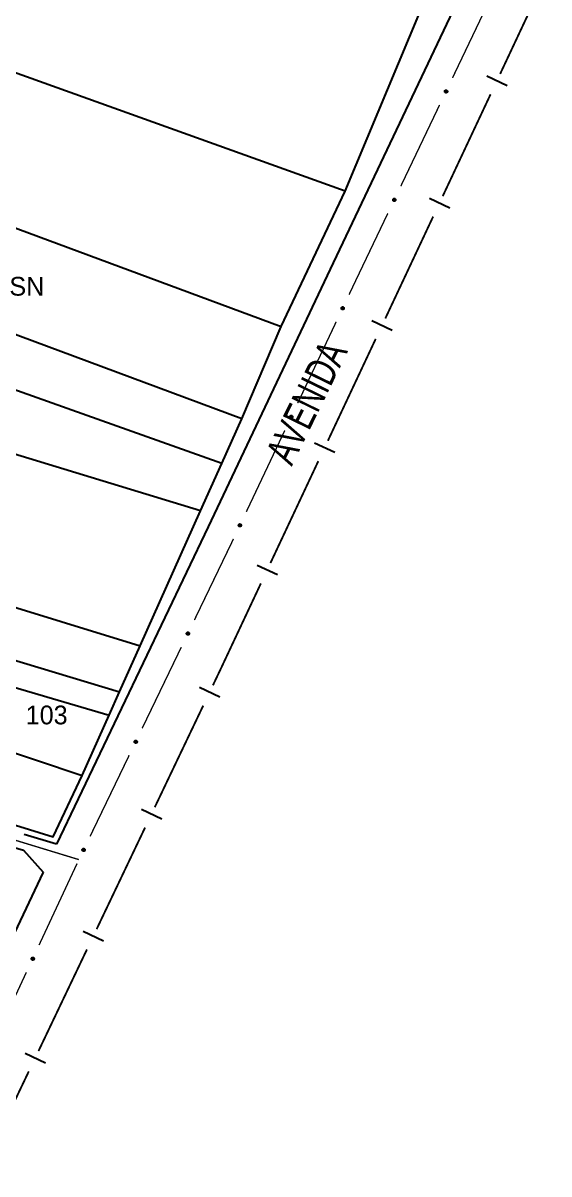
# Model space of a CAD drawing. Extents: x 203196 to 204359, y 4872588 to 4874244.
# Drawn here: x 203898.3 to 203968.3, y 4872724 to 4872877.4 of the extents above; entities that cross this region are included whole.
import ezdxf
from ezdxf.enums import TextEntityAlignment as Align

# ---------------------------------------------------------------- set-up
doc = ezdxf.new("R2010")
doc.units = 0
doc.header["$LTSCALE"] = 1.5
doc.header["$MEASUREMENT"] = 0
doc.linetypes.add('TRACO_25', pattern=[8, 3, -1, 1, -1, 1, -1])
for name, color, linetype in [('CD_MALHA_LOTES', 7, 'CONTINUOUS'), ('LM-LIM-SETORES-BAIRROS', 250, 'CONTINUOUS'), ('RU-QUADRA', 210, 'CONTINUOUS'), ('SV-EIXO-RUA-N-PAV', 6, 'CONTINUOUS'), ('SV-EIXO-RUA-PAV', 20, 'CONTINUOUS'), ('SV-RUA-NAO-PAV', 7, 'CONTINUOUS'), ('SV-RUA-PAVIM', 7, 'CONTINUOUS'), ('SV-TXT-RUA-PAV', 7, 'CONTINUOUS'), ('Th_NmrPort', 1, 'CONTINUOUS')]:
    doc.layers.add(name, color=color, linetype=linetype)
doc.styles.add('ARIAL', font='ARIAL.SHX')

msp = doc.modelspace()

# ---------------------------------------------------------------- linework, layer by layer
at = {"layer": 'CD_MALHA_LOTES', "linetype": 'Continuous', "flags": 128}
for points in [[(203941.161933, 4872854.949991), (203951.215006, 4872878.98586)], [(203941.161933, 4872854.949991), (203887.078977, 4872874.377375)], [(203871.948515, 4872859.461891), (203932.665219, 4872836.905437)], [(203932.665219, 4872836.905437), (203941.161933, 4872854.949991)], [(203927.412104, 4872824.641465), (203866.165903, 4872847.404582)], [(203924.749428, 4872818.689933), (203862.936306, 4872840.67056)], [(203927.412104, 4872824.641465), (203932.665219, 4872836.905437)], [(203921.918014, 4872812.361244), (203859.549209, 4872831.38173)], [(203801.027773, 4872829.158712), (203913.871349, 4872794.375582)], [(203924.749428, 4872818.689933), (203927.412104, 4872824.641465)], [(203921.918014, 4872812.361244), (203924.749428, 4872818.689933)], [(203913.871349, 4872794.375582), (203921.918014, 4872812.361244)], [(203834.384892, 4872811.420049), (203911.125767, 4872788.238741)], [(203860.063245, 4872799.731822), (203909.734206, 4872785.128367)], [(203911.125767, 4872788.238741), (203913.871349, 4872794.375582)], [(203909.734206, 4872785.128367), (203911.125767, 4872788.238741)], [(203906.143652, 4872777.10287), (203909.734206, 4872785.128367)], [(203887.455149, 4872783.374563), (203906.143652, 4872777.10287)], [(203902.311402, 4872768.907349), (203906.143652, 4872777.10287)], [(203884.62975, 4872774.389218), (203902.311402, 4872768.907349)]]:
    msp.add_lwpolyline(points, dxfattribs=at)
at = {"layer": 'LM-LIM-SETORES-BAIRROS', "const_width": 0.25}
for points in [[(203968.180176, 4872884.16706), (203961.808194, 4872870.587743)], [(203960.533797, 4872867.87188), (203954.161815, 4872854.292564)], [(203952.887418, 4872851.5767), (203946.515436, 4872837.997384)], [(203945.241039, 4872835.28152), (203938.869056, 4872821.702204)], [(203937.59466, 4872818.986341), (203931.222677, 4872805.407024)], [(203929.948281, 4872802.691161), (203924.850695, 4872791.827707)], [(203924.850695, 4872791.827707), (203924.625138, 4872791.347024)], [(203924.625138, 4872791.347024), (203923.562989, 4872789.118138)], [(203922.272422, 4872786.409921), (203915.819585, 4872772.868839)], [(203914.529018, 4872770.160623), (203908.076181, 4872756.619541)], [(203906.785614, 4872753.911325), (203900.332777, 4872740.370243)], [(203899.04221, 4872737.662027), (203892.589373, 4872724.120945)]]:
    msp.add_lwpolyline(points, dxfattribs=at)
at = {"layer": 'LM-LIM-SETORES-BAIRROS'}
for points in [[(203960.025463, 4872870.319654), (203962.741327, 4872869.045257)], [(203952.379084, 4872854.024474), (203955.094947, 4872852.750078)], [(203944.732705, 4872837.729294), (203947.448568, 4872836.454898)], [(203937.086326, 4872821.434114), (203939.802189, 4872820.159718)], [(203929.439947, 4872805.138934), (203932.15581, 4872803.864538)], [(203921.778692, 4872788.860683), (203924.486909, 4872787.570115)], [(203914.035288, 4872772.611384), (203916.743504, 4872771.320817)], [(203906.291884, 4872756.362086), (203909.0001, 4872755.071519)], [(203898.54848, 4872740.112788), (203901.256696, 4872738.822221)]]:
    msp.add_lwpolyline(points, dxfattribs=at)
at = {"layer": 'RU-QUADRA', "linetype": 'Continuous', "const_width": 0.18, "flags": 128}
msp.add_lwpolyline([(203758.515765, 4872810.107404), (203771.416687, 4872806.55493), (203785.67529, 4872803.193932), (203793.433178, 4872801.365264), (203801.091342, 4872799.112054), (203809.52541, 4872797.0928), (203820.683553, 4872793.34757), (203825.412751, 4872792.040148), (203843.122116, 4872787.144262), (203858.988531, 4872782.04066), (203873.596475, 4872777.833182), (203884.62975, 4872774.389218), (203902.311402, 4872768.907349), (203906.143652, 4872777.10287), (203909.734206, 4872785.128367), (203911.125767, 4872788.238741), (203913.871349, 4872794.375582), (203921.918014, 4872812.361244), (203924.749428, 4872818.689933), (203927.412104, 4872824.641465), (203932.665219, 4872836.905437), (203941.161933, 4872854.949991), (203951.215006, 4872878.98586)], dxfattribs=at)
at = {"layer": 'SV-EIXO-RUA-N-PAV', "const_width": 0.18}
msp.add_lwpolyline([(203905.713369, 4872765.88572), (203894.23622, 4872769.389296)], dxfattribs=at)
at = {"layer": 'SV-EIXO-RUA-PAV', "const_width": 0.18}
for points in [[(203959.654378, 4872878.840279), (203955.459719, 4872870.049552)], [(203953.737107, 4872866.439482), (203948.569271, 4872855.609271)], [(203946.846659, 4872851.999201), (203942.970782, 4872843.876542)], [(203942.970782, 4872843.876542), (203942.541287, 4872842.976452)], [(203942.541287, 4872842.976452), (203941.685296, 4872841.165915)], [(203939.975612, 4872837.549704), (203934.846562, 4872826.701071)], [(203933.136879, 4872823.08486), (203928.007829, 4872812.236226)], [(203926.298035, 4872808.620068), (203921.090426, 4872797.808925)], [(203919.354556, 4872794.205211), (203914.146948, 4872783.394068)], [(203912.411078, 4872779.790353), (203907.203469, 4872768.979211)], [(203905.474318, 4872765.372314), (203900.40906, 4872754.49375)], [(203898.720641, 4872750.867562), (203893.655384, 4872739.988997)]]:
    msp.add_lwpolyline(points, dxfattribs=at)
at = {"layer": 'SV-EIXO-RUA-PAV'}
for points in [[(203954.759639, 4872868.326785), (203954.77661, 4872868.280915), (203954.781815, 4872868.238022), (203954.77586, 4872868.200997), (203954.762066, 4872868.169652), (203954.744343, 4872868.139173), (203954.719694, 4872868.112387), (203954.685752, 4872868.088717), (203954.639858, 4872868.07137), (203954.595568, 4872868.068926), (203954.558957, 4872868.072822), (203954.525443, 4872868.085324), (203954.496124, 4872868.103037), (203954.469146, 4872868.12956), (203954.445495, 4872868.164192), (203954.429169, 4872868.210763), (203954.424354, 4872868.252849), (203954.431055, 4872868.288509), (203954.443836, 4872868.322122), (203954.462303, 4872868.353021), (203954.48665, 4872868.379175), (203954.521561, 4872868.402926), (203954.56774, 4872868.41843), (203954.609661, 4872868.423712), (203954.645406, 4872868.417514), (203954.678215, 4872868.404186), (203954.709001, 4872868.386781), (203954.736958, 4872868.363125), (203954.759639, 4872868.326785)], [(203947.869191, 4872853.886503), (203947.886161, 4872853.840634), (203947.891367, 4872853.797741), (203947.885411, 4872853.760716), (203947.871618, 4872853.729371), (203947.853894, 4872853.698892), (203947.829246, 4872853.672106), (203947.795304, 4872853.648436), (203947.749409, 4872853.631089), (203947.705119, 4872853.628645), (203947.668508, 4872853.632541), (203947.634995, 4872853.645042), (203947.605675, 4872853.662756), (203947.578698, 4872853.689279), (203947.555046, 4872853.723911), (203947.538721, 4872853.770481), (203947.533906, 4872853.812567), (203947.540606, 4872853.848228), (203947.553388, 4872853.881841), (203947.571855, 4872853.91274), (203947.596202, 4872853.938894), (203947.631113, 4872853.962645), (203947.677292, 4872853.978149), (203947.719213, 4872853.983431), (203947.754958, 4872853.977233), (203947.787766, 4872853.963904), (203947.818552, 4872853.9465), (203947.84651, 4872853.922844), (203947.869191, 4872853.886503)], [(203940.991385, 4872839.440654), (203941.008519, 4872839.394845), (203941.013878, 4872839.351971), (203941.008055, 4872839.314925), (203940.994374, 4872839.283531), (203940.976759, 4872839.252989), (203940.952207, 4872839.226114), (203940.91835, 4872839.202323), (203940.872518, 4872839.184813), (203940.828237, 4872839.18221), (203940.791612, 4872839.185975), (203940.758054, 4872839.198356), (203940.728671, 4872839.215965), (203940.701599, 4872839.242391), (203940.677824, 4872839.276938), (203940.661331, 4872839.32345), (203940.656366, 4872839.365518), (203940.662939, 4872839.401203), (203940.6756, 4872839.434861), (203940.693956, 4872839.465826), (203940.718209, 4872839.492067), (203940.753036, 4872839.515943), (203940.799159, 4872839.531612), (203940.84106, 4872839.537044), (203940.876828, 4872839.530974), (203940.909684, 4872839.517763), (203940.940531, 4872839.500468), (203940.968574, 4872839.476912), (203940.991385, 4872839.440654)], [(203934.152651, 4872824.975809), (203934.169785, 4872824.93), (203934.175144, 4872824.887126), (203934.169321, 4872824.850081), (203934.15564, 4872824.818686), (203934.138026, 4872824.788144), (203934.113474, 4872824.76127), (203934.079616, 4872824.737479), (203934.033784, 4872824.719968), (203933.989503, 4872824.717365), (203933.952878, 4872824.72113), (203933.919321, 4872824.733512), (203933.889938, 4872824.75112), (203933.862865, 4872824.777547), (203933.83909, 4872824.812094), (203933.822598, 4872824.858605), (203933.817633, 4872824.900674), (203933.824206, 4872824.936358), (203933.836866, 4872824.970016), (203933.855223, 4872825.000981), (203933.879476, 4872825.027223), (203933.914302, 4872825.051098), (203933.960425, 4872825.066768), (203934.002327, 4872825.072199), (203934.038094, 4872825.066129), (203934.07095, 4872825.052918), (203934.101798, 4872825.035624), (203934.12984, 4872825.012068), (203934.152651, 4872824.975809)], [(203927.313918, 4872810.510965), (203927.331052, 4872810.465156), (203927.336411, 4872810.422282), (203927.330588, 4872810.385236), (203927.316907, 4872810.353842), (203927.299292, 4872810.3233), (203927.27474, 4872810.296426), (203927.240883, 4872810.272634), (203927.195051, 4872810.255124), (203927.15077, 4872810.252521), (203927.114145, 4872810.256286), (203927.080587, 4872810.268667), (203927.051204, 4872810.286276), (203927.024132, 4872810.312702), (203927.000357, 4872810.347249), (203926.983865, 4872810.393761), (203926.978899, 4872810.43583), (203926.985472, 4872810.471514), (203926.998133, 4872810.505172), (203927.016489, 4872810.536137), (203927.040742, 4872810.562379), (203927.075569, 4872810.586254), (203927.121692, 4872810.601923), (203927.163593, 4872810.607355), (203927.199361, 4872810.601285), (203927.232217, 4872810.588074), (203927.263064, 4872810.57078), (203927.291107, 4872810.547224), (203927.313918, 4872810.510965)], [(203920.384019, 4872796.088742), (203920.40082, 4872796.04281), (203920.405868, 4872795.999899), (203920.399777, 4872795.962896), (203920.385868, 4872795.931602), (203920.368033, 4872795.901189), (203920.343286, 4872795.874493), (203920.309257, 4872795.850948), (203920.263299, 4872795.83377), (203920.219, 4872795.831488), (203920.182404, 4872795.835519), (203920.148937, 4872795.848144), (203920.119682, 4872795.865965), (203920.092802, 4872795.892587), (203920.069278, 4872795.927306), (203920.053124, 4872795.973936), (203920.048464, 4872796.016039), (203920.055296, 4872796.051675), (203920.0682, 4872796.08524), (203920.086781, 4872796.116071), (203920.111224, 4872796.142136), (203920.146222, 4872796.165758), (203920.192457, 4872796.181093), (203920.234398, 4872796.18622), (203920.27012, 4872796.179891), (203920.302879, 4872796.166442), (203920.333601, 4872796.148924), (203920.361471, 4872796.125166), (203920.384019, 4872796.088742)], [(203913.44054, 4872781.673885), (203913.457342, 4872781.627953), (203913.46239, 4872781.585041), (203913.456298, 4872781.548039), (203913.442389, 4872781.516744), (203913.424554, 4872781.486331), (203913.399808, 4872781.459636), (203913.365778, 4872781.436091), (203913.319821, 4872781.418913), (203913.275522, 4872781.416631), (203913.238925, 4872781.420662), (203913.205458, 4872781.433287), (203913.176204, 4872781.451108), (203913.149324, 4872781.47773), (203913.1258, 4872781.512448), (203913.109646, 4872781.559079), (203913.104986, 4872781.601182), (203913.111817, 4872781.636818), (203913.124722, 4872781.670383), (203913.143302, 4872781.701214), (203913.167745, 4872781.727279), (203913.202744, 4872781.750901), (203913.248979, 4872781.766236), (203913.290919, 4872781.771363), (203913.326642, 4872781.765034), (203913.359401, 4872781.751585), (203913.390122, 4872781.734067), (203913.417993, 4872781.710308), (203913.44054, 4872781.673885)], [(203906.497062, 4872767.259028), (203906.513863, 4872767.213096), (203906.518911, 4872767.170184), (203906.51282, 4872767.133182), (203906.498911, 4872767.101887), (203906.481076, 4872767.071474), (203906.456329, 4872767.044779), (203906.4223, 4872767.021233), (203906.376342, 4872767.004056), (203906.332043, 4872767.001774), (203906.295447, 4872767.005805), (203906.26198, 4872767.018429), (203906.232725, 4872767.03625), (203906.205846, 4872767.062873), (203906.182322, 4872767.097591), (203906.166167, 4872767.144221), (203906.161507, 4872767.186325), (203906.168339, 4872767.221961), (203906.181243, 4872767.255526), (203906.199824, 4872767.286357), (203906.224267, 4872767.312422), (203906.259265, 4872767.336044), (203906.305501, 4872767.351379), (203906.347441, 4872767.356506), (203906.383163, 4872767.350176), (203906.415922, 4872767.336728), (203906.446644, 4872767.31921), (203906.474515, 4872767.295451), (203906.497062, 4872767.259028)], [(203899.725292, 4872752.764443), (203899.742695, 4872752.718736), (203899.748306, 4872752.675894), (203899.742701, 4872752.638815), (203899.729204, 4872752.607341), (203899.711769, 4872752.576696), (203899.687375, 4872752.549678), (203899.653658, 4872752.525688), (203899.60793, 4872752.507909), (203899.563664, 4872752.505046), (203899.527018, 4872752.508596), (203899.493389, 4872752.52078), (203899.463903, 4872752.538216), (203899.436676, 4872752.564483), (203899.412698, 4872752.598889), (203899.395933, 4872752.645303), (203899.390721, 4872752.687342), (203899.397084, 4872752.723065), (203899.409547, 4872752.756796), (203899.427721, 4872752.787869), (203899.45182, 4872752.814252), (203899.486505, 4872752.838332), (203899.532535, 4872752.854272), (203899.574405, 4872752.859949), (203899.610207, 4872752.854089), (203899.64314, 4872752.841071), (203899.674089, 4872752.823959), (203899.702269, 4872752.800568), (203899.725292, 4872752.764443)]]:
    msp.add_lwpolyline(points, close=True, dxfattribs=at)
for points in [[(203954.462303, 4872868.353021), (203954.424354, 4872868.252849)], [(203954.473181, 4872868.361908), (203954.429083, 4872868.237807)], [(203954.48665, 4872868.379175), (203954.429169, 4872868.210763)], [(203954.503882, 4872868.385056), (203954.440254, 4872868.194679)], [(203954.521561, 4872868.402926), (203954.445495, 4872868.164192)], [(203954.544378, 4872868.406554), (203954.45817, 4872868.149844)], [(203954.56774, 4872868.41843), (203954.469146, 4872868.12956)], [(203954.586862, 4872868.419544), (203954.483725, 4872868.121019)], [(203954.609661, 4872868.423712), (203954.496124, 4872868.103037)], [(203954.625345, 4872868.417812), (203954.511631, 4872868.09712)], [(203954.645406, 4872868.417514), (203954.525443, 4872868.085324)], [(203954.660302, 4872868.408691), (203954.540599, 4872868.081785)], [(203954.678215, 4872868.404186), (203954.558957, 4872868.072822)], [(203954.692965, 4872868.391593), (203954.581014, 4872868.074596)], [(203954.709001, 4872868.386781), (203954.595568, 4872868.068926)], [(203954.720815, 4872868.370745), (203954.620085, 4872868.074095)], [(203954.736958, 4872868.363125), (203954.639858, 4872868.07137)], [(203954.746314, 4872868.34497), (203954.662625, 4872868.084035)], [(203954.759639, 4872868.326785), (203954.685752, 4872868.088717)], [(203954.767868, 4872868.301423), (203954.705528, 4872868.107408)], [(203954.77661, 4872868.280915), (203954.719694, 4872868.112387)], [(203954.779683, 4872868.256476), (203954.734941, 4872868.134195)], [(203954.781815, 4872868.238022), (203954.744343, 4872868.139173)], [(203947.571855, 4872853.91274), (203947.533906, 4872853.812567)], [(203947.582733, 4872853.921626), (203947.538635, 4872853.797526)], [(203947.596202, 4872853.938894), (203947.538721, 4872853.770481)], [(203947.613433, 4872853.944775), (203947.549805, 4872853.754398)], [(203947.631113, 4872853.962645), (203947.555046, 4872853.723911)], [(203947.653929, 4872853.966273), (203947.567721, 4872853.709563)], [(203947.677292, 4872853.978149), (203947.578698, 4872853.689279)], [(203947.696414, 4872853.979263), (203947.593276, 4872853.680738)], [(203947.719213, 4872853.983431), (203947.605675, 4872853.662756)], [(203947.734897, 4872853.977531), (203947.621182, 4872853.656839)], [(203947.754958, 4872853.977233), (203947.634995, 4872853.645042)], [(203947.769854, 4872853.96841), (203947.650151, 4872853.641504)], [(203947.787766, 4872853.963904), (203947.668508, 4872853.632541)], [(203947.802517, 4872853.951312), (203947.690565, 4872853.634315)], [(203947.818552, 4872853.9465), (203947.705119, 4872853.628645)], [(203947.830366, 4872853.930464), (203947.729636, 4872853.633814)], [(203947.84651, 4872853.922844), (203947.749409, 4872853.631089)], [(203947.855865, 4872853.904689), (203947.772177, 4872853.643753)], [(203947.869191, 4872853.886503), (203947.795304, 4872853.648436)], [(203947.87742, 4872853.861142), (203947.81508, 4872853.667127)], [(203947.886161, 4872853.840634), (203947.829246, 4872853.672106)], [(203947.889234, 4872853.816195), (203947.844492, 4872853.693913)], [(203947.891367, 4872853.797741), (203947.853894, 4872853.698892)], [(203940.693956, 4872839.465826), (203940.656366, 4872839.365518)], [(203940.704802, 4872839.474751), (203940.661149, 4872839.350494)], [(203940.718209, 4872839.492067), (203940.661331, 4872839.32345)], [(203940.73542, 4872839.49801), (203940.672474, 4872839.307406)], [(203940.753036, 4872839.515943), (203940.677824, 4872839.276938)], [(203940.775839, 4872839.519652), (203940.69055, 4872839.262636)], [(203940.799159, 4872839.531612), (203940.701599, 4872839.242391)], [(203940.818276, 4872839.532794), (203940.716208, 4872839.233902)], [(203940.84106, 4872839.537044), (203940.728671, 4872839.215965)], [(203940.856765, 4872839.5312), (203940.744199, 4872839.210103)], [(203940.876828, 4872839.530974), (203940.758054, 4872839.198356)], [(203940.891755, 4872839.522204), (203940.773222, 4872839.194872)], [(203940.909684, 4872839.517763), (203940.791612, 4872839.185975)], [(203940.924479, 4872839.505223), (203940.813663, 4872839.187827)], [(203940.940531, 4872839.500468), (203940.828237, 4872839.18221)], [(203940.952403, 4872839.484475), (203940.852735, 4872839.187467)], [(203940.968574, 4872839.476912), (203940.872518, 4872839.184813)], [(203940.977994, 4872839.458792), (203940.895239, 4872839.197558)], [(203940.991385, 4872839.440654), (203940.91835, 4872839.202323)], [(203940.999704, 4872839.415322), (203940.938058, 4872839.221085)], [(203941.008519, 4872839.394845), (203940.952207, 4872839.226114)], [(203941.011679, 4872839.370418), (203940.967375, 4872839.247976)], [(203941.013878, 4872839.351971), (203940.976759, 4872839.252989)], [(203933.855223, 4872825.000981), (203933.817633, 4872824.900674)], [(203933.866069, 4872825.009907), (203933.822415, 4872824.885649)], [(203933.879476, 4872825.027223), (203933.822598, 4872824.858605)], [(203933.896686, 4872825.033165), (203933.83374, 4872824.842561)], [(203933.914302, 4872825.051098), (203933.83909, 4872824.812094)], [(203933.937105, 4872825.054808), (203933.851816, 4872824.797791)], [(203933.960425, 4872825.066768), (203933.862865, 4872824.777547)], [(203933.979543, 4872825.06795), (203933.877475, 4872824.769058)], [(203934.002327, 4872825.072199), (203933.889938, 4872824.75112)], [(203934.018032, 4872825.066355), (203933.905466, 4872824.745259)], [(203934.038094, 4872825.066129), (203933.919321, 4872824.733512)], [(203934.053022, 4872825.05736), (203933.934489, 4872824.730028)], [(203934.07095, 4872825.052918), (203933.952878, 4872824.72113)], [(203934.085746, 4872825.040379), (203933.974929, 4872824.722983)], [(203934.101798, 4872825.035624), (203933.989503, 4872824.717365)], [(203934.113669, 4872825.01963), (203934.014001, 4872824.722622)], [(203934.12984, 4872825.012068), (203934.033784, 4872824.719968)], [(203934.13926, 4872824.993947), (203934.056506, 4872824.732714)], [(203934.152651, 4872824.975809), (203934.079616, 4872824.737479)], [(203934.16097, 4872824.950478), (203934.099325, 4872824.75624)], [(203934.169785, 4872824.93), (203934.113474, 4872824.76127)], [(203934.172946, 4872824.905573), (203934.128642, 4872824.783132)], [(203934.175144, 4872824.887126), (203934.138026, 4872824.788144)], [(203927.016489, 4872810.536137), (203926.978899, 4872810.43583)], [(203927.027335, 4872810.545063), (203926.983682, 4872810.420805)], [(203927.040742, 4872810.562379), (203926.983865, 4872810.393761)], [(203927.057953, 4872810.568321), (203926.995007, 4872810.377717)], [(203927.075569, 4872810.586254), (203927.000357, 4872810.347249)], [(203927.098372, 4872810.589963), (203927.013083, 4872810.332947)], [(203927.121692, 4872810.601923), (203927.024132, 4872810.312702)], [(203927.140809, 4872810.603105), (203927.038741, 4872810.304213)], [(203927.163593, 4872810.607355), (203927.051204, 4872810.286276)], [(203927.179298, 4872810.601511), (203927.066732, 4872810.280414)], [(203927.199361, 4872810.601285), (203927.080587, 4872810.268667)], [(203927.214288, 4872810.592515), (203927.095755, 4872810.265183)], [(203927.232217, 4872810.588074), (203927.114145, 4872810.256286)], [(203927.247012, 4872810.575534), (203927.136196, 4872810.258138)], [(203927.263064, 4872810.57078), (203927.15077, 4872810.252521)], [(203927.274936, 4872810.554786), (203927.175268, 4872810.257778)], [(203927.291107, 4872810.547224), (203927.195051, 4872810.255124)], [(203927.300527, 4872810.529103), (203927.217772, 4872810.267869)], [(203927.313918, 4872810.510965), (203927.240883, 4872810.272634)], [(203927.322237, 4872810.485633), (203927.260592, 4872810.291396)], [(203927.331052, 4872810.465156), (203927.27474, 4872810.296426)], [(203927.334212, 4872810.440729), (203927.289908, 4872810.318288)], [(203927.336411, 4872810.422282), (203927.299292, 4872810.3233)], [(203920.111224, 4872796.142136), (203920.053124, 4872795.973936)], [(203920.128477, 4872796.147953), (203920.06415, 4872795.957811)], [(203920.146222, 4872796.165758), (203920.069278, 4872795.927306)], [(203920.169052, 4872796.169302), (203920.081901, 4872795.912911)], [(203920.192457, 4872796.181093), (203920.092802, 4872795.892587)], [(203920.211583, 4872796.182136), (203920.10735, 4872795.883992)], [(203920.234398, 4872796.18622), (203920.119682, 4872795.865965)], [(203920.25006, 4872796.180263), (203920.135167, 4872795.859991)], [(203920.27012, 4872796.179891), (203920.148937, 4872795.848144)], [(203920.284983, 4872796.171013), (203920.164079, 4872795.84455)], [(203920.302879, 4872796.166442), (203920.182404, 4872795.835519)], [(203920.317583, 4872796.153796), (203920.204467, 4872795.837212)], [(203920.333601, 4872796.148924), (203920.219, 4872795.831488)], [(203920.086781, 4872796.116071), (203920.048464, 4872796.016039)], [(203920.097691, 4872796.124918), (203920.053137, 4872796.00098)], [(203920.345356, 4872796.132845), (203920.243536, 4872795.836568)], [(203920.361471, 4872796.125166), (203920.263299, 4872795.83377)], [(203920.37076, 4872796.106977), (203920.286113, 4872795.846351)], [(203920.384019, 4872796.088742), (203920.309257, 4872795.850948)], [(203920.392154, 4872796.063351), (203920.329101, 4872795.869566)], [(203920.40082, 4872796.04281), (203920.343286, 4872795.874493)], [(203920.403803, 4872796.018361), (203920.358612, 4872795.896244)], [(203920.405868, 4872795.999899), (203920.368033, 4872795.901189)], [(203913.143302, 4872781.701214), (203913.104986, 4872781.601182)], [(203913.167745, 4872781.727279), (203913.109646, 4872781.559079)], [(203913.154213, 4872781.710061), (203913.109659, 4872781.586123)], [(203913.184998, 4872781.733096), (203913.120671, 4872781.542954)], [(203913.202744, 4872781.750901), (203913.1258, 4872781.512448)], [(203913.225573, 4872781.754445), (203913.138422, 4872781.498054)], [(203913.248979, 4872781.766236), (203913.149324, 4872781.47773)], [(203913.268105, 4872781.767279), (203913.163871, 4872781.469135)], [(203913.290919, 4872781.771363), (203913.176204, 4872781.451108)], [(203913.306581, 4872781.765405), (203913.191689, 4872781.445134)], [(203913.326642, 4872781.765034), (203913.205458, 4872781.433287)], [(203913.341505, 4872781.756156), (203913.220601, 4872781.429693)], [(203913.359401, 4872781.751585), (203913.238925, 4872781.420662)], [(203913.374105, 4872781.738938), (203913.260989, 4872781.422355)], [(203913.390122, 4872781.734067), (203913.275522, 4872781.416631)], [(203913.401878, 4872781.717988), (203913.300058, 4872781.421711)], [(203913.417993, 4872781.710308), (203913.319821, 4872781.418913)], [(203913.427282, 4872781.69212), (203913.342634, 4872781.431493)], [(203913.44054, 4872781.673885), (203913.365778, 4872781.436091)], [(203913.448676, 4872781.648494), (203913.385623, 4872781.454709)], [(203913.457342, 4872781.627953), (203913.399808, 4872781.459636)], [(203913.460325, 4872781.603504), (203913.415134, 4872781.481387)], [(203913.46239, 4872781.585041), (203913.424554, 4872781.486331)], [(203906.199824, 4872767.286357), (203906.161507, 4872767.186325)], [(203906.224267, 4872767.312422), (203906.166167, 4872767.144221)], [(203906.210735, 4872767.295204), (203906.166181, 4872767.171266)], [(203906.24152, 4872767.318239), (203906.177193, 4872767.128097)], [(203906.259265, 4872767.336044), (203906.182322, 4872767.097591)], [(203906.282095, 4872767.339588), (203906.194944, 4872767.083197)], [(203906.305501, 4872767.351379), (203906.205846, 4872767.062873)], [(203906.324627, 4872767.352422), (203906.220393, 4872767.054278)], [(203906.347441, 4872767.356506), (203906.232725, 4872767.03625)], [(203906.363103, 4872767.350548), (203906.248211, 4872767.030276)], [(203906.383163, 4872767.350176), (203906.26198, 4872767.018429)], [(203906.398027, 4872767.341299), (203906.277123, 4872767.014835)], [(203906.415922, 4872767.336728), (203906.295447, 4872767.005805)], [(203906.430627, 4872767.324081), (203906.317511, 4872767.007497)], [(203906.446644, 4872767.31921), (203906.332043, 4872767.001774)], [(203906.458399, 4872767.303131), (203906.356579, 4872767.006853)], [(203906.474515, 4872767.295451), (203906.376342, 4872767.004056)], [(203906.483803, 4872767.277263), (203906.399156, 4872767.016636)], [(203906.497062, 4872767.259028), (203906.4223, 4872767.021233)], [(203906.505197, 4872767.233637), (203906.442145, 4872767.039852)], [(203906.513863, 4872767.213096), (203906.456329, 4872767.044779)], [(203906.516846, 4872767.188646), (203906.471655, 4872767.06653)], [(203906.518911, 4872767.170184), (203906.481076, 4872767.071474)], [(203899.427721, 4872752.787869), (203899.390721, 4872752.687342)], [(203899.438515, 4872752.796858), (203899.395591, 4872752.672346)], [(203899.45182, 4872752.814252), (203899.395933, 4872752.645303)], [(203899.468995, 4872752.820295), (203899.407169, 4872752.629325)], [(203899.486505, 4872752.838332), (203899.412698, 4872752.598889)], [(203899.509286, 4872752.842175), (203899.425508, 4872752.584662)], [(203899.532535, 4872752.854272), (203899.436676, 4872752.564483)], [(203899.551646, 4872752.855566), (203899.451334, 4872752.55608)], [(203899.574405, 4872752.859949), (203899.463903, 4872752.538216)], [(203899.590144, 4872752.854197), (203899.479465, 4872752.532445)], [(203899.610207, 4872752.854089), (203899.493389, 4872752.52078)], [(203899.625186, 4872752.845407), (203899.508577, 4872752.517385)], [(203899.64314, 4872752.841071), (203899.527018, 4872752.508596)], [(203899.658009, 4872752.828619), (203899.549058, 4872752.510578)], [(203899.674089, 4872752.823959), (203899.563664, 4872752.505046)], [(203899.686054, 4872752.808035), (203899.588132, 4872752.510447)], [(203899.702269, 4872752.800568), (203899.60793, 4872752.507909)], [(203899.711795, 4872752.782502), (203899.630576, 4872752.520787)], [(203899.725292, 4872752.764443), (203899.653658, 4872752.525688)], [(203899.73376, 4872752.739161), (203899.673256, 4872752.544565)], [(203899.742695, 4872752.718736), (203899.687375, 4872752.549678)], [(203899.745999, 4872752.694328), (203899.702415, 4872752.571629)], [(203899.748306, 4872752.675894), (203899.711769, 4872752.576696)]]:
    msp.add_lwpolyline(points, dxfattribs=at)
at = {"layer": 'SV-RUA-NAO-PAV', "linetype": 'TRACO_25'}
for points in [[(203902.725094, 4872767.945941, 12.39803), (203850.238073, 4872783.494847, 12.772688), (203820.595251, 4872791.786941, 13.12343), (203797.08699, 4872798.3543, 13.12343), (203764.80377, 4872806.186752, 13.12343), (203740.782476, 4872811.950892, 13.410402), (203693.350229, 4872825.939019, 13.553888), (203663.37486, 4872835.379916, 13.553888), (203641.937145, 4872841.532245, 13.545917), (203593.370181, 4872854.251466, 12.589345), (203570.199372, 4872860.14245, 12.039316), (203553.215144, 4872865.461307, 11.457401), (203522.838326, 4872875.587286, 9.480487)], [(203518.635599, 4872873.567109, 9.081916), (203552.177523, 4872862.74186, 11.274059), (203567.604766, 4872857.92051, 11.983516), (203590.532363, 4872851.751898, 12.605288), (203627.910853, 4872841.62948, 13.458231), (203641.963569, 4872837.904255, 13.522002), (203659.781181, 4872832.608322, 13.522002), (203690.275545, 4872823.00159, 13.705345), (203739.572875, 4872809.67413, 13.62563), (203763.737744, 4872804.340986, 13.434317), (203796.522963, 4872795.725775, 13.306773), (203820.08929, 4872789.349978, 13.179231), (203862.216342, 4872777.493948, 12.772688), (203898.358697, 4872767.136787, 12.501659), (203900.939902, 4872764.209618, 12.421945)]]:
    msp.add_polyline3d(points, dxfattribs=at)
at = {"layer": 'SV-RUA-PAVIM', "linetype": 'Continuous'}
for points in [[(203955.508843, 4872878.978974, 12.597317), (203939.161706, 4872844.578341, 12.597317), (203922.927375, 4872810.240541, 12.597317), (203902.725094, 4872767.945941, 12.453831)], [(203900.939902, 4872764.209618, 12.421945), (203886.450535, 4872733.572945, 12.421945)]]:
    msp.add_polyline3d(points, dxfattribs=at)

# ---------------------------------------------------------------- texts
at = {"layer": 'SV-TXT-RUA-PAV', "style": 'ARIAL', "width": 0.7}
msp.add_text('AVENIDA', height=4, rotation=64, dxfattribs=at).set_placement((203934.05273, 4872818.231936))
at = {"layer": 'Th_NmrPort', "color": 1}
for s, p in [('SN', (203896.463208, 4872842.284419)), ('103', (203898.636046, 4872785.160458))]:
    msp.add_text(s, height=2.5, dxfattribs=at).set_placement(p, align=Align.MIDDLE_LEFT)

doc.saveas('drawing.dxf')
